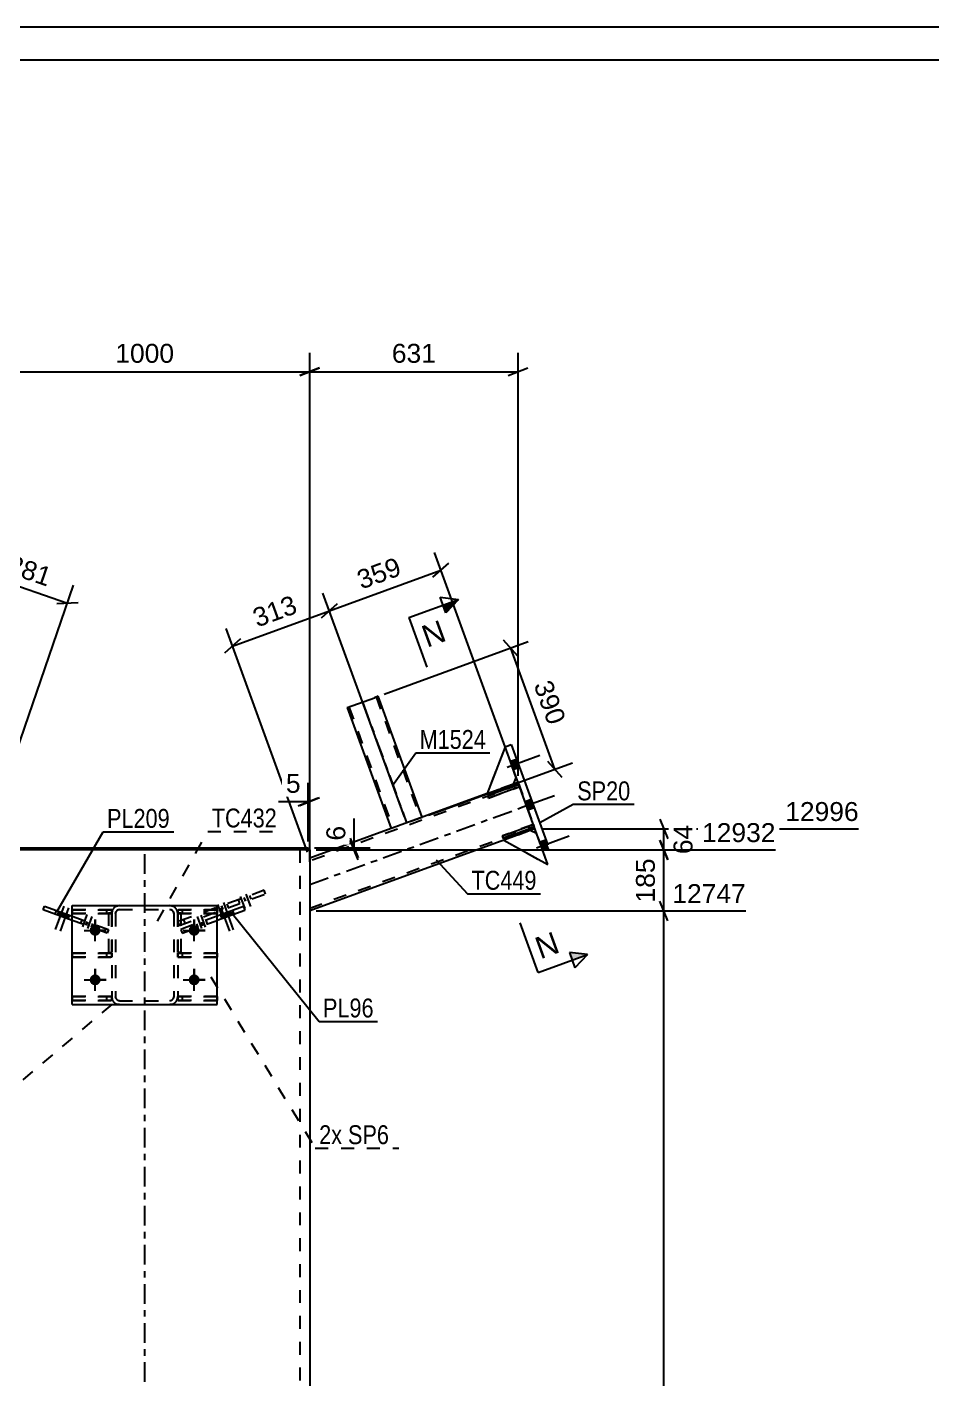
# Model space of a CAD drawing. Header units: millimetres. Extents: x -178 to 663, y -245 to 349.
# Drawn here: x 248 to 385.1, y 144.6 to 349.3 of the extents above; entities that cross this region are included whole.
import ezdxf

# ---------------------------------------------------------------- set-up
doc = ezdxf.new("R2010")
doc.units = ezdxf.units.MM
doc.linetypes.add('DXK_LINE_DOT2', pattern=[3.9198, 1.9599, -1.9599])
doc.linetypes.add('DXK_LINE_DOT3', pattern=[5.9187, 2.979, -0.9799, 0.9799, -0.9799])
doc.styles.add('Arial', font='ARIAL.TTF', dxfattribs={"height": 0.2})
doc.styles.add('Arial Narrow', font='ARIALN.TTF', dxfattribs={"height": 0.2})

# ---------------------------------------------------------------- blocks, each defined once
blk = doc.blocks.new('Unknown-339278997-1130')
at = {"color": 5, "linetype": 'Continuous'}
for p, q in [((662.81, 349.29), (-178.19, 349.29)), ((657.81, 344.29), (-173.19, 344.29))]:
    blk.add_line(p, q, dxfattribs=at)
blk = doc.blocks.new('Part-339278997-16844 - 16823')
at = {"color": 7, "linetype": 'DXK_LINE_DOT2'}
for p, q in [((276.86, 202.48), (270.86, 202.48)), ((270.86, 202.48), (270.86, 201.88)), ((270.86, 201.88), (276.86, 201.88)), ((271.61, 201.88), (271.61, 202.48)), ((276.86, 201.88), (276.86, 202.48))]:
    blk.add_line(p, q, dxfattribs=at)
blk = doc.blocks.new('Part-339278997-16824 - 16823')
at = {"color": 7, "linetype": 'DXK_LINE_DOT2'}
for p, q in [((260.86, 215.05), (260.95, 215.51)), ((260.95, 215.51), (260.86, 215.05)), ((260.86, 215.05), (260.86, 202.45)), ((261.51, 215.28), (261.46, 215.05)), ((261.46, 215.05), (261.51, 215.28)), ((261.46, 215.05), (261.46, 202.45)), ((261.6, 216.16), (262.06, 216.25)), ((262.06, 216.25), (261.6, 216.16)), ((262.06, 215.65), (261.83, 215.61)), ((261.83, 215.61), (262.06, 215.65)), ((262.06, 216.25), (269.66, 216.25)), ((262.06, 216.25), (269.66, 216.25)), ((262.06, 215.65), (269.66, 215.65)), ((262.06, 215.65), (269.66, 215.65)), ((269.66, 216.25), (270.12, 216.16)), ((270.12, 216.16), (269.66, 216.25)), ((269.89, 215.61), (269.66, 215.65)), ((269.66, 215.65), (269.89, 215.61)), ((270.26, 215.05), (270.21, 215.28)), ((270.21, 215.28), (270.26, 215.05)), ((270.26, 215.05), (270.26, 202.45)), ((270.77, 215.51), (270.86, 215.05)), ((270.86, 215.05), (270.77, 215.51)), ((270.86, 215.05), (270.86, 202.45)), ((260.95, 201.99), (260.86, 202.45)), ((260.86, 202.45), (260.95, 201.99)), ((261.46, 202.45), (261.51, 202.22)), ((261.51, 202.22), (261.46, 202.45)), ((262.06, 201.25), (261.6, 201.34)), ((261.6, 201.34), (262.06, 201.25)), ((261.83, 201.9), (262.06, 201.85)), ((262.06, 201.85), (261.83, 201.9)), ((262.06, 201.85), (269.66, 201.85)), ((262.06, 201.85), (269.66, 201.85)), ((262.06, 201.25), (269.66, 201.25)), ((262.06, 201.25), (269.66, 201.25)), ((269.66, 201.85), (269.89, 201.9)), ((269.89, 201.9), (269.66, 201.85)), ((270.12, 201.34), (269.66, 201.25)), ((269.66, 201.25), (270.12, 201.34)), ((270.21, 202.22), (270.26, 202.45)), ((270.26, 202.45), (270.21, 202.22)), ((270.86, 202.45), (270.77, 201.99)), ((270.77, 201.99), (270.86, 202.45))]:
    blk.add_line(p, q, dxfattribs=at)
at = {"color": 7, "linetype": 'DXK_LINE_DOT3'}
blk.add_line((265.86, 208.75), (265.86, 208.75), dxfattribs=at)
at = {"color": 7, "linetype": 'DXK_LINE_DOT2'}
for centre, radius, start, end in [((262.06, 215.05), 1.2, 112.5, 157.5), ((262.06, 215.05), 1.2, 112.5, 157.5), ((262.06, 215.05), 0.6, 112.5, 157.5), ((262.06, 215.05), 0.6, 112.5, 157.5), ((269.66, 215.05), 0.6, 22.5, 67.5), ((269.66, 215.05), 0.6, 22.5, 67.5), ((269.66, 215.05), 1.2, 22.5, 67.5), ((269.66, 215.05), 1.2, 22.5, 67.5), ((262.06, 202.45), 1.2, 202.5, 247.5), ((262.06, 202.45), 1.2, 202.5, 247.5), ((262.06, 202.45), 0.6, 202.5, 247.5), ((262.06, 202.45), 0.6, 202.5, 247.5), ((269.66, 202.45), 0.6, 292.5, 337.5), ((269.66, 202.45), 0.6, 292.5, 337.5), ((269.66, 202.45), 1.2, 292.5, 337.5), ((269.66, 202.45), 1.2, 292.5, 337.5)]:
    blk.add_arc(centre, radius, start, end, dxfattribs=at)
blk = doc.blocks.new('Part-339278997-16827 - 16823')
at = {"color": 7, "linetype": 'DXK_LINE_DOT2'}
for p, q in [((322.57, 234.53), (290.86, 222.99)), ((321.72, 234.65), (317.73, 233.2)), ((322.43, 234.91), (324.99, 227.86)), ((290.86, 215.86), (324.86, 228.23)), ((324.29, 227.6), (320.3, 226.15)), ((290.86, 223.42), (290.86, 215.43))]:
    blk.add_line(p, q, dxfattribs=at)
at = {"color": 2, "linetype": 'Continuous'}
for p, q in [((322.43, 234.91), (321.72, 234.65)), ((317.73, 233.2), (290.86, 223.42)), ((324.99, 227.86), (324.29, 227.6)), ((320.3, 226.15), (290.86, 215.43))]:
    blk.add_line(p, q, dxfattribs=at)
at = {"color": 7, "linetype": 'DXK_LINE_DOT3'}
blk.add_line((290.86, 219.43), (323.71, 231.38), dxfattribs=at)
blk = doc.blocks.new('Part-339278997-16836 - 16823')
at = {"color": 7, "linetype": 'DXK_LINE_DOT2'}
for p, q in [((254.86, 201.25), (254.86, 216.25)), ((254.86, 216.25), (276.86, 216.25)), ((276.86, 201.25), (276.86, 216.25)), ((254.86, 201.25), (276.86, 201.25))]:
    blk.add_line(p, q, dxfattribs=at)
blk = doc.blocks.new('Part-339278997-16838 - 16823')
at = {"color": 7, "linetype": 'DXK_LINE_DOT2'}
for p, q in [((260.86, 215.05), (260.95, 215.51)), ((260.95, 215.51), (260.86, 215.05)), ((260.86, 215.05), (260.86, 202.45)), ((261.51, 215.28), (261.46, 215.05)), ((261.46, 215.05), (261.51, 215.28)), ((261.46, 215.05), (261.46, 202.45)), ((261.6, 216.16), (262.06, 216.25)), ((262.06, 216.25), (261.6, 216.16)), ((262.06, 215.65), (261.83, 215.61)), ((261.83, 215.61), (262.06, 215.65)), ((262.06, 216.25), (269.66, 216.25)), ((262.06, 216.25), (269.66, 216.25)), ((262.06, 215.65), (269.66, 215.65)), ((262.06, 215.65), (269.66, 215.65)), ((269.66, 216.25), (270.12, 216.16)), ((270.12, 216.16), (269.66, 216.25)), ((269.89, 215.61), (269.66, 215.65)), ((269.66, 215.65), (269.89, 215.61)), ((270.26, 215.05), (270.21, 215.28)), ((270.21, 215.28), (270.26, 215.05)), ((270.26, 215.05), (270.26, 202.45)), ((270.77, 215.51), (270.86, 215.05)), ((270.86, 215.05), (270.77, 215.51)), ((270.86, 215.05), (270.86, 202.45)), ((260.95, 201.99), (260.86, 202.45)), ((260.86, 202.45), (260.95, 201.99)), ((261.46, 202.45), (261.51, 202.22)), ((261.51, 202.22), (261.46, 202.45)), ((262.06, 201.25), (261.6, 201.34)), ((261.6, 201.34), (262.06, 201.25)), ((261.83, 201.9), (262.06, 201.85)), ((262.06, 201.85), (261.83, 201.9)), ((262.06, 201.85), (269.66, 201.85)), ((262.06, 201.85), (269.66, 201.85)), ((262.06, 201.25), (269.66, 201.25)), ((262.06, 201.25), (269.66, 201.25)), ((269.66, 201.85), (269.89, 201.9)), ((269.89, 201.9), (269.66, 201.85)), ((270.12, 201.34), (269.66, 201.25)), ((269.66, 201.25), (270.12, 201.34)), ((270.21, 202.22), (270.26, 202.45)), ((270.26, 202.45), (270.21, 202.22)), ((270.86, 202.45), (270.77, 201.99)), ((270.77, 201.99), (270.86, 202.45))]:
    blk.add_line(p, q, dxfattribs=at)
at = {"color": 7, "linetype": 'DXK_LINE_DOT3'}
blk.add_line((265.86, 208.75), (265.86, 208.75), dxfattribs=at)
at = {"color": 7, "linetype": 'DXK_LINE_DOT2'}
for centre, radius, start, end in [((262.06, 215.05), 1.2, 112.5, 157.5), ((262.06, 215.05), 1.2, 112.5, 157.5), ((262.06, 215.05), 0.6, 112.5, 157.5), ((262.06, 215.05), 0.6, 112.5, 157.5), ((269.66, 215.05), 0.6, 22.5, 67.5), ((269.66, 215.05), 0.6, 22.5, 67.5), ((269.66, 215.05), 1.2, 22.5, 67.5), ((269.66, 215.05), 1.2, 22.5, 67.5), ((262.06, 202.45), 1.2, 202.5, 247.5), ((262.06, 202.45), 1.2, 202.5, 247.5), ((262.06, 202.45), 0.6, 202.5, 247.5), ((262.06, 202.45), 0.6, 202.5, 247.5), ((269.66, 202.45), 0.6, 292.5, 337.5), ((269.66, 202.45), 0.6, 292.5, 337.5), ((269.66, 202.45), 1.2, 292.5, 337.5), ((269.66, 202.45), 1.2, 292.5, 337.5)]:
    blk.add_arc(centre, radius, start, end, dxfattribs=at)
blk = doc.blocks.new('Part-339278997-16840 - 16823')
at = {"color": 2, "linetype": 'Continuous'}
for p, q in [((254.86, 201.25), (254.86, 216.25)), ((254.86, 216.25), (276.86, 216.25)), ((276.86, 201.25), (276.86, 216.25)), ((254.86, 201.25), (276.86, 201.25))]:
    blk.add_line(p, q, dxfattribs=at)
blk = doc.blocks.new('Part-339278997-16842 - 16823')
at = {"color": 7, "linetype": 'DXK_LINE_DOT2'}
for p, q in [((276.86, 209.05), (270.86, 209.05)), ((270.86, 209.05), (270.86, 208.45)), ((271.61, 208.45), (271.61, 209.05)), ((276.86, 208.45), (276.86, 209.05)), ((270.86, 208.45), (276.86, 208.45))]:
    blk.add_line(p, q, dxfattribs=at)
blk = doc.blocks.new('Part-339278997-16843 - 16823')
at = {"color": 7, "linetype": 'DXK_LINE_DOT2'}
for p, q in [((276.86, 215.63), (270.86, 215.63)), ((270.86, 215.63), (270.86, 215.03)), ((270.86, 215.03), (276.86, 215.03)), ((271.61, 215.03), (271.61, 215.63)), ((276.86, 215.03), (276.86, 215.63))]:
    blk.add_line(p, q, dxfattribs=at)
blk = doc.blocks.new('Part-339278997-16845 - 16823')
at = {"color": 7, "linetype": 'DXK_LINE_DOT2'}
for p, q in [((260.86, 209.05), (254.86, 209.05)), ((254.86, 209.05), (254.86, 208.45)), ((260.11, 208.45), (260.11, 209.05)), ((260.86, 208.45), (260.86, 209.05)), ((254.86, 208.45), (260.86, 208.45))]:
    blk.add_line(p, q, dxfattribs=at)
blk = doc.blocks.new('Part-339278997-16846 - 16823')
at = {"color": 7, "linetype": 'DXK_LINE_DOT2'}
for p, q in [((260.86, 215.63), (254.86, 215.63)), ((254.86, 215.63), (254.86, 215.03)), ((254.86, 215.03), (260.86, 215.03)), ((260.11, 215.03), (260.11, 215.63)), ((260.86, 215.03), (260.86, 215.63))]:
    blk.add_line(p, q, dxfattribs=at)
blk = doc.blocks.new('Part-339278997-16847 - 16823')
at = {"color": 7, "linetype": 'DXK_LINE_DOT2'}
for p, q in [((260.86, 202.48), (254.86, 202.48)), ((254.86, 202.48), (254.86, 201.88)), ((254.86, 201.88), (260.86, 201.88)), ((260.11, 201.88), (260.11, 202.48)), ((260.86, 201.88), (260.86, 202.48))]:
    blk.add_line(p, q, dxfattribs=at)
blk = doc.blocks.new('Part-339278997-16848 - 16823')
at = {"color": 7, "linetype": 'DXK_LINE_DOT2'}
for p, q in [((270.86, 208.45), (270.86, 209.05)), ((270.86, 209.05), (276.86, 209.05)), ((271.61, 208.45), (271.61, 209.05)), ((276.86, 209.05), (276.86, 208.45)), ((276.86, 208.45), (270.86, 208.45))]:
    blk.add_line(p, q, dxfattribs=at)
blk = doc.blocks.new('Part-339278997-16849 - 16823')
at = {"color": 7, "linetype": 'DXK_LINE_DOT2'}
for p, q in [((270.86, 215.03), (270.86, 215.63)), ((270.86, 215.63), (276.86, 215.63)), ((276.86, 215.03), (270.86, 215.03)), ((271.61, 215.03), (271.61, 215.63)), ((276.86, 215.63), (276.86, 215.03))]:
    blk.add_line(p, q, dxfattribs=at)
blk = doc.blocks.new('Part-339278997-16850 - 16823')
at = {"color": 7, "linetype": 'DXK_LINE_DOT2'}
for p, q in [((270.86, 201.88), (270.86, 202.48)), ((270.86, 202.48), (276.86, 202.48)), ((276.86, 201.88), (270.86, 201.88)), ((271.61, 201.88), (271.61, 202.48)), ((276.86, 202.48), (276.86, 201.88))]:
    blk.add_line(p, q, dxfattribs=at)
blk = doc.blocks.new('Part-339278997-16851 - 16823')
at = {"color": 7, "linetype": 'DXK_LINE_DOT2'}
for p, q in [((254.86, 209.05), (260.86, 209.05)), ((254.86, 208.45), (254.86, 209.05)), ((260.11, 208.45), (260.11, 209.05)), ((260.86, 209.05), (260.86, 208.45)), ((260.86, 208.45), (254.86, 208.45))]:
    blk.add_line(p, q, dxfattribs=at)
blk = doc.blocks.new('Part-339278997-16852 - 16823')
at = {"color": 7, "linetype": 'DXK_LINE_DOT2'}
for p, q in [((254.86, 215.63), (260.86, 215.63)), ((254.86, 215.03), (254.86, 215.63)), ((260.86, 215.03), (254.86, 215.03)), ((260.11, 215.03), (260.11, 215.63)), ((260.86, 215.63), (260.86, 215.03))]:
    blk.add_line(p, q, dxfattribs=at)
blk = doc.blocks.new('Part-339278997-16853 - 16823')
at = {"color": 7, "linetype": 'DXK_LINE_DOT2'}
for p, q in [((254.86, 202.48), (260.86, 202.48)), ((254.86, 201.88), (254.86, 202.48)), ((260.86, 201.88), (254.86, 201.88)), ((260.11, 201.88), (260.11, 202.48)), ((260.86, 202.48), (260.86, 201.88))]:
    blk.add_line(p, q, dxfattribs=at)
blk = doc.blocks.new('Part-339278997-16880 - 16823')
at = {"color": 2, "linetype": 'Continuous'}
for p, q in [((320.46, 240.31), (321.4, 240.65)), ((326.96, 222.46), (320.46, 240.31)), ((321.4, 240.65), (326.96, 225.38))]:
    blk.add_line(p, q, dxfattribs=at)
blk = doc.blocks.new('Part-339278997-16882 - 16823')
at = {"color": 7, "linetype": 'DXK_LINE_DOT2'}
for p, q in [((270.86, 209.12), (270.86, 215.12)), ((270.86, 215.12), (271.36, 215.12)), ((271.36, 215.12), (270.86, 215.12)), ((271.36, 215.12), (271.36, 209.12)), ((271.36, 209.12), (270.86, 209.12)), ((271.36, 209.12), (270.86, 209.12))]:
    blk.add_line(p, q, dxfattribs=at)
blk = doc.blocks.new('Part-339278997-16884 - 16823')
at = {"color": 2, "linetype": 'Continuous'}
for p, q in [((241.11, 224.67), (241.11, 224.97)), ((241.11, 224.97), (290.61, 224.97)), ((241.11, 224.67), (242.68, 224.67)), ((290.61, 224.67), (289.04, 224.67)), ((290.61, 224.97), (290.61, 224.67))]:
    blk.add_line(p, q, dxfattribs=at)
at = {"color": 7, "linetype": 'DXK_LINE_DOT2'}
blk.add_line((289.04, 224.67), (242.68, 224.67), dxfattribs=at)
blk = doc.blocks.new('Part-339278997-16892 - 16823')
at = {"color": 7, "linetype": 'DXK_LINE_DOT2'}
for p, q in [((260.86, 215.12), (260.36, 215.12)), ((260.36, 215.12), (260.36, 209.12)), ((260.86, 215.12), (260.36, 215.12)), ((260.86, 209.12), (260.86, 215.12)), ((260.36, 209.12), (260.86, 209.12)), ((260.36, 209.12), (260.86, 209.12))]:
    blk.add_line(p, q, dxfattribs=at)
blk = doc.blocks.new('Part-339278997-16896 - 16823')
at = {"color": 7, "linetype": 'DXK_LINE_DOT2'}
for p, q in [((283.99, 218.57), (270.86, 213.79)), ((271.07, 213.23), (284.19, 218)), ((284.19, 218), (283.99, 218.57)), ((276.7, 215.91), (276.9, 215.35)), ((270.86, 213.79), (271.07, 213.23)), ((272.01, 213.57), (271.8, 214.13))]:
    blk.add_line(p, q, dxfattribs=at)
blk = doc.blocks.new('Part-339278997-16902 - 16823')
at = {"color": 2, "linetype": 'Continuous'}
for p, q in [((296.53, 246.23), (300.66, 247.73)), ((301.23, 247.94), (300.66, 247.73)), ((307.89, 229.62), (301.23, 247.94)), ((296.53, 246.23), (303.2, 227.91))]:
    blk.add_line(p, q, dxfattribs=at)
at = {"color": 7, "linetype": 'DXK_LINE_DOT2'}
for p, q in [((300.77, 247.77), (300.86, 247.81)), ((300.86, 247.81), (300.88, 247.81)), ((300.88, 247.81), (300.92, 247.83)), ((300.92, 247.83), (300.94, 247.84)), ((300.94, 247.84), (307.61, 229.51)), ((296.81, 246.33), (303.48, 228)), ((307.9, 229.61), (303.2, 227.9)), ((307.9, 229.61), (307.89, 229.62)), ((307.89, 229.62), (307.9, 229.61)), ((303.2, 227.91), (303.2, 227.9))]:
    blk.add_line(p, q, dxfattribs=at)
at = {"color": 7, "linetype": 'DXK_LINE_DOT3'}
blk.add_line((298.88, 247.08), (305.55, 228.76), dxfattribs=at)
blk = doc.blocks.new('Part-339278997-16903 - 16823')
at = {"color": 2, "linetype": 'Continuous'}
for p, q in [((289.04, 224.67), (242.71, 224.67)), ((290.63, 224.67), (290.61, 224.67)), ((290.86, 224.67), (290.63, 224.67)), ((290.86, 224.67), (290.86, 25.75))]:
    blk.add_line(p, q, dxfattribs=at)
at = {"color": 7, "linetype": 'DXK_LINE_DOT3'}
blk.add_line((265.86, 25.75), (265.86, 224.67), dxfattribs=at)
at = {"color": 7, "linetype": 'DXK_LINE_DOT2'}
for p, q in [((290.63, 224.67), (288.92, 224.67)), ((289.36, 224.67), (289.36, 25.75)), ((290.63, 224.67), (290.86, 224.67))]:
    blk.add_line(p, q, dxfattribs=at)
blk = doc.blocks.new('Part-339278997-16904 - 16823')
at = {"color": 2, "linetype": 'Continuous'}
for p, q in [((280.81, 216.09), (276.86, 214.65)), ((281.02, 215.52), (276.86, 214.01)), ((280.81, 216.09), (281.02, 215.52))]:
    blk.add_line(p, q, dxfattribs=at)
at = {"color": 7, "linetype": 'DXK_LINE_DOT2'}
for p, q in [((279.42, 214.94), (279.21, 215.51)), ((276.86, 214.65), (271.33, 212.64)), ((271.54, 212.07), (276.86, 214.01)), ((273.34, 212.73), (273.13, 213.29)), ((271.33, 212.64), (271.54, 212.07))]:
    blk.add_line(p, q, dxfattribs=at)
blk = doc.blocks.new('Part-339278997-16908 - 16823')
at = {"color": 2, "linetype": 'Continuous'}
for p, q in [((250.49, 215.6), (250.69, 216.16)), ((254.86, 214.01), (250.49, 215.6)), ((250.69, 216.16), (254.86, 214.64))]:
    blk.add_line(p, q, dxfattribs=at)
at = {"color": 7, "linetype": 'DXK_LINE_DOT2'}
for p, q in [((252.3, 214.94), (252.51, 215.5)), ((254.86, 214.64), (260.39, 212.63)), ((260.18, 212.07), (254.86, 214.01)), ((257.95, 212.88), (258.16, 213.44)), ((260.39, 212.63), (260.18, 212.07))]:
    blk.add_line(p, q, dxfattribs=at)
blk = doc.blocks.new('Part-339278997-16910 - 16823')
at = {"color": 2, "linetype": 'Continuous'}
for p, q in [((324.29, 227.6), (320.3, 226.15)), ((325.25, 227.15), (324.29, 227.6)), ((320.3, 226.15), (326.96, 222.46))]:
    blk.add_line(p, q, dxfattribs=at)
at = {"color": 7, "linetype": 'DXK_LINE_DOT2'}
blk.add_line((326.96, 222.46), (325.25, 227.15), dxfattribs=at)
blk = doc.blocks.new('Part-339278997-16911 - 16823')
at = {"color": 7, "linetype": 'DXK_LINE_DOT2'}
for p, q in [((324.29, 227.6), (320.3, 226.15)), ((325.25, 227.15), (324.29, 227.6)), ((320.3, 226.15), (326.96, 222.46)), ((326.96, 222.46), (325.25, 227.15))]:
    blk.add_line(p, q, dxfattribs=at)
blk = doc.blocks.new('Part-339278997-16912 - 16823')
at = {"color": 2, "linetype": 'Continuous'}
for p, q in [((320.46, 240.31), (317.73, 233.2)), ((321.72, 234.65), (322.17, 235.61)), ((317.73, 233.2), (321.72, 234.65))]:
    blk.add_line(p, q, dxfattribs=at)
at = {"color": 7, "linetype": 'DXK_LINE_DOT2'}
blk.add_line((322.17, 235.61), (320.46, 240.31), dxfattribs=at)
blk = doc.blocks.new('Part-339278997-16913 - 16823')
at = {"color": 7, "linetype": 'DXK_LINE_DOT2'}
for p, q in [((320.46, 240.31), (317.73, 233.2)), ((322.17, 235.61), (320.46, 240.31)), ((321.72, 234.65), (322.17, 235.61)), ((317.73, 233.2), (321.72, 234.65))]:
    blk.add_line(p, q, dxfattribs=at)
blk = doc.blocks.new('Part-339278997-16914 - 16823')
at = {"color": 2, "linetype": 'Continuous'}
for p, q in [((320.06, 226.81), (324.76, 228.52)), ((324.89, 228.14), (320.19, 226.43)), ((324.76, 228.52), (324.89, 228.14)), ((320.19, 226.43), (320.06, 226.81))]:
    blk.add_line(p, q, dxfattribs=at)
at = {"color": 7, "linetype": 'DXK_LINE_DOT2'}
blk.add_line((324.19, 227.88), (324.05, 228.26), dxfattribs=at)
blk = doc.blocks.new('Part-339278997-16915 - 16823')
at = {"color": 2, "linetype": 'Continuous'}
for p, q in [((317.83, 232.91), (322.53, 234.62)), ((322.67, 234.25), (317.97, 232.54)), ((322.53, 234.62), (322.67, 234.25)), ((317.97, 232.54), (317.83, 232.91))]:
    blk.add_line(p, q, dxfattribs=at)
at = {"color": 7, "linetype": 'DXK_LINE_DOT2'}
blk.add_line((321.96, 233.99), (321.83, 234.37), dxfattribs=at)
blk = doc.blocks.new('Part-339278997-16916 - 16823')
at = {"color": 7, "linetype": 'DXK_LINE_DOT2'}
for p, q in [((324.76, 228.52), (320.06, 226.81)), ((320.19, 226.43), (324.89, 228.14)), ((324.05, 228.26), (324.19, 227.88)), ((324.89, 228.14), (324.76, 228.52)), ((320.06, 226.81), (320.19, 226.43))]:
    blk.add_line(p, q, dxfattribs=at)
blk = doc.blocks.new('Part-339278997-16917 - 16823')
at = {"color": 7, "linetype": 'DXK_LINE_DOT2'}
for p, q in [((322.53, 234.62), (317.83, 232.91)), ((317.97, 232.54), (322.67, 234.25)), ((321.83, 234.37), (321.96, 233.99)), ((322.67, 234.25), (322.53, 234.62)), ((317.83, 232.91), (317.97, 232.54))]:
    blk.add_line(p, q, dxfattribs=at)
blk = doc.blocks.new('Bolt-339278997-16927 - 16823')
at = {"color": 1, "linetype": 'Continuous'}
for p, q in [((258.36, 214.15), (258.36, 213.05)), ((273.36, 214.15), (273.36, 213.05)), ((256.71, 212.5), (257.81, 212.5)), ((258.36, 210.85), (258.36, 211.95)), ((260.01, 212.5), (258.91, 212.5)), ((271.71, 212.5), (272.81, 212.5)), ((273.36, 210.85), (273.36, 211.95)), ((275.01, 212.5), (273.91, 212.5)), ((256.71, 205), (257.81, 205)), ((258.36, 206.65), (258.36, 205.55)), ((260.01, 205), (258.91, 205)), ((271.71, 205), (272.81, 205)), ((273.36, 206.65), (273.36, 205.55)), ((275.01, 205), (273.91, 205)), ((258.36, 203.35), (258.36, 204.45)), ((273.36, 203.35), (273.36, 204.45))]:
    blk.add_line(p, q, dxfattribs=at)
blk = doc.blocks.new('Bolt-339278997-16929 - 16823')
at = {"linetype": 'Continuous'}
for points in [[(257.53, 212.5, -1), (259.18, 212.5, -1)], [(272.53, 212.5, -1), (274.18, 212.5, -1)], [(257.53, 205, -1), (259.18, 205, -1)], [(272.53, 205, -1), (274.18, 205, -1)]]:
    blk.add_hatch(color=1, dxfattribs=at).paths.add_polyline_path(points)
at = {"color": 1, "linetype": 'Continuous'}
for p, q in [((258.36, 210.85), (258.36, 214.15)), ((273.36, 210.85), (273.36, 214.15)), ((256.71, 212.5), (260.01, 212.5)), ((271.71, 212.5), (275.01, 212.5)), ((256.71, 205), (260.01, 205)), ((258.36, 203.35), (258.36, 206.65)), ((271.71, 205), (275.01, 205)), ((273.36, 203.35), (273.36, 206.65))]:
    blk.add_line(p, q, dxfattribs=at)
blk = doc.blocks.new('Bolt-339278997-16931 - 16823')
at = {"linetype": 'Continuous'}
for points in [[(322.65, 237.22), (322.21, 238.44), (321.27, 238.1), (321.71, 236.88)], [(322.65, 237.22), (322.21, 238.44), (321.27, 238.1), (321.71, 236.88)], [(322.65, 237.22), (322.21, 238.44), (321.27, 238.1), (321.71, 236.88)], [(324.87, 231.11), (324.43, 232.34), (323.49, 231.99), (323.93, 230.77)], [(324.87, 231.11), (324.43, 232.34), (323.49, 231.99), (323.93, 230.77)], [(327.1, 225.01), (326.65, 226.23), (325.71, 225.89), (326.16, 224.66)], [(327.1, 225.01), (326.65, 226.23), (325.71, 225.89), (326.16, 224.66)], [(327.1, 225.01), (326.65, 226.23), (325.71, 225.89), (326.16, 224.66)]]:
    blk.add_hatch(color=1, dxfattribs=at).paths.add_polyline_path(points)
at = {"color": 1, "linetype": 'Continuous'}
for p, q in [((320.78, 237.23), (325.72, 239.03)), ((320.78, 237.23), (325.72, 239.03)), ((320.78, 237.23), (325.72, 239.03)), ((321.27, 238.1), (322.21, 238.44)), ((321.27, 238.1), (322.21, 238.44)), ((321.27, 238.1), (322.21, 238.44)), ((321.71, 236.88), (322.65, 237.22)), ((321.71, 236.88), (322.65, 237.22)), ((321.71, 236.88), (322.65, 237.22)), ((323.01, 231.13), (327.94, 232.92)), ((323.01, 231.13), (327.94, 232.92)), ((323.49, 231.99), (324.43, 232.34)), ((323.49, 231.99), (324.43, 232.34)), ((323.93, 230.77), (324.87, 231.11)), ((323.93, 230.77), (324.87, 231.11)), ((325.23, 225.02), (330.16, 226.81)), ((325.23, 225.02), (330.16, 226.81)), ((325.23, 225.02), (330.16, 226.81)), ((325.71, 225.89), (326.65, 226.23)), ((325.71, 225.89), (326.65, 226.23)), ((325.71, 225.89), (326.65, 226.23)), ((326.16, 224.66), (327.1, 225.01)), ((326.16, 224.66), (327.1, 225.01)), ((326.16, 224.66), (327.1, 225.01))]:
    blk.add_line(p, q, dxfattribs=at)
blk = doc.blocks.new('Bolt-339278997-16933 - 16823')
at = {"color": 1, "linetype": 'DXK_LINE_DOT2'}
for p, q in [((281.07, 215.8), (279.78, 219.33)), ((281.93, 216.12), (280.65, 219.64)), ((277.64, 214.55), (276.35, 218.08)), ((278.5, 214.87), (277.22, 218.39)), ((280.3, 216.59), (280.1, 217.15)), ((281.15, 216.9), (280.94, 217.46)), ((281.17, 216.9), (280.96, 217.47)), ((282.01, 217.21), (281.81, 217.77)), ((276.87, 215.34), (276.67, 215.9)), ((277.72, 215.65), (277.51, 216.21)), ((277.74, 215.65), (277.53, 216.22)), ((278.58, 215.96), (278.38, 216.53))]:
    blk.add_line(p, q, dxfattribs=at)
blk = doc.blocks.new('Bolt-339278997-16938 - 16823')
at = {"linetype": 'Continuous'}
for points in [[(278.17, 215.13), (277.33, 214.82), (277.53, 214.26), (278.38, 214.56)], [(278.75, 215.34), (277.91, 215.03), (278.11, 214.47), (278.96, 214.77)]]:
    blk.add_hatch(color=1, dxfattribs=at).paths.add_polyline_path(points)
at = {"color": 1, "linetype": 'Continuous'}
for p, q in [((277.41, 215.91), (278.69, 212.39)), ((277.91, 215.03), (278.11, 214.47)), ((277.99, 216.12), (279.27, 212.6)), ((278.17, 215.13), (278.38, 214.56)), ((278.75, 215.34), (278.96, 214.77)), ((277.33, 214.82), (277.53, 214.26))]:
    blk.add_line(p, q, dxfattribs=at)
at = {"color": 1, "linetype": 'DXK_LINE_DOT2'}
for p, q in [((273.71, 213.5), (273.92, 212.94)), ((273.79, 214.6), (275.08, 211.07)), ((274.29, 213.71), (274.5, 213.15)), ((274.37, 214.81), (275.66, 211.28)), ((274.56, 213.81), (274.76, 213.25)), ((275.14, 214.02), (275.34, 213.46))]:
    blk.add_line(p, q, dxfattribs=at)
blk = doc.blocks.new('Bolt-339278997-16942 - 16823')
at = {"linetype": 'Continuous'}
for points in [[(253.67, 215.08), (252.83, 215.38), (252.62, 214.82), (253.47, 214.51)], [(254.42, 214.8), (253.58, 215.11), (253.37, 214.55), (254.22, 214.24)]]:
    blk.add_hatch(color=1, dxfattribs=at).paths.add_polyline_path(points)
at = {"color": 1, "linetype": 'Continuous'}
for p, q in [((253.59, 216.17), (252.31, 212.65)), ((252.83, 215.38), (252.62, 214.82)), ((254.34, 215.9), (253.06, 212.37)), ((253.58, 215.11), (253.37, 214.55)), ((253.67, 215.08), (253.47, 214.51)), ((254.42, 214.8), (254.22, 214.24))]:
    blk.add_line(p, q, dxfattribs=at)
at = {"color": 1, "linetype": 'DXK_LINE_DOT2'}
for p, q in [((257.11, 214.89), (255.83, 211.37)), ((256.34, 214.1), (256.14, 213.54)), ((257.86, 214.62), (256.57, 211.09)), ((257.09, 213.83), (256.89, 213.27)), ((257.19, 213.8), (256.98, 213.23)), ((257.94, 213.52), (257.73, 212.96))]:
    blk.add_line(p, q, dxfattribs=at)
blk = doc.blocks.new('StraightDimension-339278997-23707 - 16823')
at = {"color": 7, "linetype": 'Continuous'}
for p, q in [((305.21, 229.7), (292.87, 263.58)), ((279.16, 255.55), (293.85, 260.9)), ((292.64, 259.82), (295.05, 261.97)), ((290.52, 224.36), (278.19, 258.23)), ((280.37, 256.63), (277.96, 254.48))]:
    blk.add_line(p, q, dxfattribs=at)
at = {"color": 0}
blk.add_wipeout([(289.95, 260.28), (288.51, 264.22), (281.11, 261.53), (282.55, 257.58)], dxfattribs=at)
at = {"color": 3, "style": 'Arial'}
blk.add_text('313', height=2.865, rotation=20.002, dxfattribs=at).set_placement((282.91, 258.35))
blk = doc.blocks.new('StraightDimension-339278997-23161 - 16823')
at = {"color": 7, "linetype": 'Continuous'}
for p, q in [((297.01, 226.47), (298.21, 223.47)), ((298.21, 223.17), (297.01, 226.17)), ((291.61, 224.97), (300.01, 224.97)), ((291.86, 224.67), (300.01, 224.67)), ((297.61, 224.67), (297.61, 224.97))]:
    blk.add_line(p, q, dxfattribs=at)
at = {"color": 0}
blk.add_wipeout([(296.86, 228.91), (292.66, 228.91), (292.66, 225.49), (296.86, 225.49)], dxfattribs=at)
at = {"color": 7, "linetype": 'Continuous'}
blk.add_line((297.61, 224.97), (297.61, 229.44), dxfattribs=at)
blk.add_line((297.61, 224.97), (297.61, 229.44), dxfattribs=at)
at = {"color": 3, "style": 'Arial'}
blk.add_text('6', height=2.87, rotation=90.0002, dxfattribs=at).set_placement((296.26, 226.09))
blk = doc.blocks.new('StraightDimension-339278997-23175 - 16823')
at = {"color": 7, "linetype": 'Continuous'}
for p, q in [((290.61, 225.97), (290.61, 234.83)), ((290.86, 225.67), (290.86, 234.83)), ((289.11, 231.38), (292.11, 232.58)), ((292.36, 232.58), (289.36, 231.38)), ((290.61, 231.98), (290.86, 231.98))]:
    blk.add_line(p, q, dxfattribs=at)
at = {"color": 0}
blk.add_wipeout([(290.08, 232.73), (290.08, 236.93), (286.66, 236.93), (286.66, 232.73)], dxfattribs=at)
at = {"color": 7, "linetype": 'Continuous'}
blk.add_line((290.61, 231.98), (286.14, 231.98), dxfattribs=at)
blk.add_line((290.61, 231.98), (286.14, 231.98), dxfattribs=at)
at = {"color": 3, "style": 'Arial'}
blk.add_text('5', height=2.87, dxfattribs=at).set_placement((287.26, 233.33))
blk = doc.blocks.new('StraightDimension-339278997-23739 - 16823')
at = {"color": 7, "linetype": 'Continuous'}
for p, q in [((302.17, 248.28), (323.98, 256.22)), ((322.38, 254.04), (320.23, 256.45)), ((321.31, 255.25), (327.98, 236.92)), ((308.84, 229.95), (330.66, 237.89)), ((326.9, 238.12), (329.05, 235.72))]:
    blk.add_line(p, q, dxfattribs=at)
at = {"color": 0}
blk.add_wipeout([(326.69, 242.64), (330.64, 244.08), (327.95, 251.47), (324, 250.04)], dxfattribs=at)
at = {"color": 3, "style": 'Arial'}
blk.add_text('390', height=2.865, rotation=-69.9983, dxfattribs=at).set_placement((324.77, 249.68))
blk = doc.blocks.new('StraightDimension-339278997-22820 - 16823')
at = {"color": 7, "linetype": 'Continuous'}
for p, q in [((343.91, 229.36), (345.11, 226.36)), ((325.99, 227.86), (374.03, 227.86)), ((344.51, 224.67), (344.51, 227.86)), ((345.11, 223.17), (343.91, 226.17)), ((291.86, 224.67), (361.43, 224.67))]:
    blk.add_line(p, q, dxfattribs=at)
at = {"color": 0, "linetype": 'Continuous'}
blk.add_wipeout([(374.63, 228.46), (374.63, 232.66), (362.31, 232.66), (362.31, 228.46)], dxfattribs=at)
at = {"color": 0}
blk.add_wipeout([(349.46, 229.09), (345.26, 229.09), (345.26, 223.44), (349.46, 223.44)], dxfattribs=at)
at = {"color": 3, "linetype": 'Continuous', "style": 'Arial'}
blk.add_text('12996', height=2.865, dxfattribs=at).set_placement((362.91, 229.06))
at = {"color": 3, "style": 'Arial'}
blk.add_text('64', height=2.865, rotation=90.0002, dxfattribs=at).set_placement((348.86, 224.04))
blk = doc.blocks.new('StraightDimension-339278997-22821 - 16823')
at = {"color": 7, "linetype": 'Continuous'}
for p, q in [((343.91, 226.17), (345.11, 223.17)), ((291.86, 224.67), (361.43, 224.67)), ((344.51, 215.43), (344.51, 224.67)), ((291.86, 215.43), (356.93, 215.43)), ((345.11, 213.93), (343.91, 216.93))]:
    blk.add_line(p, q, dxfattribs=at)
at = {"color": 0, "linetype": 'Continuous'}
blk.add_wipeout([(362.03, 225.27), (362.03, 229.47), (349.71, 229.47), (349.71, 225.27)], dxfattribs=at)
at = {"color": 0}
blk.add_wipeout([(343.76, 223.99), (339.56, 223.99), (339.56, 216.11), (343.76, 216.11)], dxfattribs=at)
at = {"color": 3, "linetype": 'Continuous', "style": 'Arial'}
blk.add_text('12932', height=2.865, dxfattribs=at).set_placement((350.31, 225.87))
at = {"color": 3, "style": 'Arial'}
blk.add_text('185', height=2.865, rotation=90.0002, dxfattribs=at).set_placement((343.16, 216.71))
blk = doc.blocks.new('StraightDimension-339278997-22822 - 16823')
at = {"color": 7, "linetype": 'Continuous'}
for p, q in [((291.86, 215.43), (356.93, 215.43)), ((345.11, 213.93), (343.91, 216.93)), ((344.51, 54.29), (344.51, 215.43)), ((343.91, 55.79), (345.11, 52.79)), ((305.96, 54.29), (354.7, 54.29))]:
    blk.add_line(p, q, dxfattribs=at)
at = {"color": 0, "linetype": 'Continuous'}
blk.add_wipeout([(357.53, 216.03), (357.53, 220.23), (345.21, 220.23), (345.21, 216.03)], dxfattribs=at)
at = {"color": 0}
blk.add_wipeout([(343.76, 139.91), (339.56, 139.91), (339.56, 129.81), (343.76, 129.81)], dxfattribs=at)
at = {"color": 3, "linetype": 'Continuous', "style": 'Arial'}
blk.add_text('12747', height=2.865, dxfattribs=at).set_placement((345.81, 216.63))
at = {"color": 3, "style": 'Arial'}
blk.add_text('3223', height=2.865, rotation=90.0002, dxfattribs=at).set_placement((343.16, 130.41))
blk = doc.blocks.new('StraightDimension-339278997-23059 - 16823')
at = {"color": 7, "linetype": 'Continuous'}
for p, q in [((290.86, 222.85), (290.86, 299.95)), ((322.43, 235.91), (322.43, 299.95)), ((292.36, 297.7), (289.36, 296.5)), ((290.86, 297.1), (322.43, 297.1)), ((320.93, 296.5), (323.93, 297.7))]:
    blk.add_line(p, q, dxfattribs=at)
at = {"color": 0}
blk.add_wipeout([(310.58, 297.85), (310.58, 302.05), (302.71, 302.05), (302.71, 297.85)], dxfattribs=at)
at = {"color": 3, "style": 'Arial'}
blk.add_text('631', height=2.865, dxfattribs=at).set_placement((303.31, 298.45))
blk = doc.blocks.new('StraightDimension-339278997-23060 - 16823')
at = {"color": 7, "linetype": 'Continuous'}
for p, q in [((240.86, 223.02), (240.86, 299.95)), ((290.86, 222.85), (290.86, 299.95)), ((242.36, 297.7), (239.36, 296.5)), ((240.86, 297.1), (290.86, 297.1)), ((289.36, 296.5), (292.36, 297.7))]:
    blk.add_line(p, q, dxfattribs=at)
at = {"color": 0}
blk.add_wipeout([(270.91, 297.85), (270.91, 302.05), (260.81, 302.05), (260.81, 297.85)], dxfattribs=at)
at = {"color": 3, "style": 'Arial'}
blk.add_text('1000', height=2.865, dxfattribs=at).set_placement((261.41, 298.45))
blk = doc.blocks.new('StraightDimension-339278997-23490 - 16823')
at = {"color": 7, "linetype": 'Continuous'}
for p, q in [((234.32, 247.6), (241.79, 269.33)), ((242.48, 266.71), (239.25, 266.56)), ((240.86, 266.63), (254.16, 262.06)), ((241.18, 224.35), (255.08, 264.76)), ((252.54, 261.98), (255.77, 262.14))]:
    blk.add_line(p, q, dxfattribs=at)
at = {"color": 0}
blk.add_wipeout([(251.47, 263.78), (252.84, 267.75), (245.4, 270.31), (244.03, 266.34)], dxfattribs=at)
at = {"color": 3, "style": 'Arial'}
blk.add_text('281', height=2.865, rotation=-18.9821, dxfattribs=at).set_placement((244.79, 266.71))
blk = doc.blocks.new('StraightDimension-339278997-23706 - 16823')
at = {"color": 7, "linetype": 'Continuous'}
for p, q in [((322.09, 235.85), (309.76, 269.72)), ((293.85, 260.9), (310.73, 267.04)), ((309.53, 265.97), (311.94, 268.12)), ((305.21, 229.7), (292.87, 263.58)), ((295.05, 261.97), (292.64, 259.82))]:
    blk.add_line(p, q, dxfattribs=at)
at = {"color": 0}
blk.add_wipeout([(305.73, 266.02), (304.3, 269.97), (296.9, 267.28), (298.34, 263.33)], dxfattribs=at)
at = {"color": 3, "style": 'Arial'}
blk.add_text('359', height=2.865, rotation=20.002, dxfattribs=at).set_placement((298.69, 264.1))
blk = doc.blocks.new('Mark-339278997-24253 - 16823')
at = {"color": 0}
blk.add_wipeout([(269.66, 228.02), (269.66, 231.02), (260.16, 231.02), (260.16, 228.02)], dxfattribs=at)
blk.add_wipeout([(269.66, 228.02), (269.66, 231.02), (260.16, 231.02), (260.16, 228.02)], dxfattribs=at)
at = {"color": 30, "linetype": 'Continuous'}
for p, q in [((252.56, 215.3), (259.56, 227.42)), ((259.56, 227.42), (270.26, 227.42))]:
    blk.add_line(p, q, dxfattribs=at)
at = {"color": 3, "style": 'Arial Narrow'}
blk.add_text('PL209', height=2.863, dxfattribs=at).set_placement((260.16, 228.02))
blk = doc.blocks.new('Mark-339278997-24248 - 16823')
at = {"color": 0}
blk.add_wipeout([(300.55, 199.31), (300.55, 202.31), (292.88, 202.31), (292.88, 199.31)], dxfattribs=at)
blk.add_wipeout([(300.55, 199.31), (300.55, 202.31), (292.88, 202.31), (292.88, 199.31)], dxfattribs=at)
at = {"color": 30, "linetype": 'Continuous'}
for p, q in [((278.99, 215.24), (292.28, 198.71)), ((292.28, 198.71), (301.15, 198.71))]:
    blk.add_line(p, q, dxfattribs=at)
at = {"color": 3, "style": 'Arial Narrow'}
blk.add_text('PL96', height=2.863, dxfattribs=at).set_placement((292.88, 199.31))
blk = doc.blocks.new('Mark-339278997-23583 - 16823')
at = {"color": 0}
blk.add_wipeout([(317.57, 239.98), (317.57, 242.98), (307.52, 242.98), (307.52, 239.98)], dxfattribs=at)
blk.add_wipeout([(317.57, 239.98), (317.57, 242.98), (307.52, 242.98), (307.52, 239.98)], dxfattribs=at)
at = {"color": 30, "linetype": 'Continuous'}
for p, q in [((303.42, 234.43), (306.92, 239.38)), ((306.92, 239.38), (318.17, 239.38))]:
    blk.add_line(p, q, dxfattribs=at)
at = {"color": 3, "style": 'Arial Narrow'}
blk.add_text('M1524', height=2.863, dxfattribs=at).set_placement((307.52, 239.98))
blk = doc.blocks.new('Mark-339278997-24299 - 16823')
at = {"color": 0}
blk.add_wipeout([(239.17, 184.06), (239.17, 187.06), (231.14, 187.06), (231.14, 184.06)], dxfattribs=at)
blk.add_wipeout([(239.17, 184.06), (239.17, 187.06), (231.14, 187.06), (231.14, 184.06)], dxfattribs=at)
at = {"color": 30, "linetype": 'DXK_LINE_DOT2'}
for p in [(260.87, 201.25), (230.54, 183.46)]:
    blk.add_line(p, (239.77, 183.46), dxfattribs=at)
at = {"color": 3, "style": 'Arial Narrow'}
blk.add_text('TC10', height=2.863, dxfattribs=at).set_placement((231.14, 184.06))
blk = doc.blocks.new('Mark-339278997-24305 - 16823')
at = {"color": 0}
blk.add_wipeout([(285.89, 228.08), (285.89, 231.08), (276.03, 231.08), (276.03, 228.08)], dxfattribs=at)
blk.add_wipeout([(285.89, 228.08), (285.89, 231.08), (276.03, 231.08), (276.03, 228.08)], dxfattribs=at)
at = {"color": 30, "linetype": 'DXK_LINE_DOT2'}
for p, q in [((267.78, 213.89), (275.43, 227.48)), ((275.43, 227.48), (286.49, 227.48))]:
    blk.add_line(p, q, dxfattribs=at)
at = {"color": 3, "style": 'Arial Narrow'}
blk.add_text('TC432', height=2.863, dxfattribs=at).set_placement((276.03, 228.08))
blk = doc.blocks.new('MarkSet-339278997-24319 - 16823')
at = {"color": 0}
blk.add_wipeout([(295.77, 180.12), (295.77, 183.12), (292.3, 183.12), (292.3, 180.12)], dxfattribs=at)
blk.add_wipeout([(295.77, 180.12), (295.77, 183.12), (292.3, 183.12), (292.3, 180.12)], dxfattribs=at)
at = {"color": 30, "linetype": 'DXK_LINE_DOT2'}
blk.add_line((275.9, 205.46), (291.7, 179.52), dxfattribs=at)
at = {"color": 0}
blk.add_wipeout([(302.88, 180.12), (302.88, 183.12), (296.67, 183.12), (296.67, 180.12)], dxfattribs=at)
blk.add_wipeout([(302.88, 180.12), (302.88, 183.12), (296.67, 183.12), (296.67, 180.12)], dxfattribs=at)
at = {"color": 30, "linetype": 'DXK_LINE_DOT2'}
blk.add_line((291.7, 179.52), (304.38, 179.52), dxfattribs=at)
at = {"color": 3, "style": 'Arial Narrow'}
for s, p in [('2x', (292.3, 180.12)), ('SP6', (296.67, 180.12))]:
    blk.add_text(s, height=2.863, dxfattribs=at).set_placement(p)
blk = doc.blocks.new('Mark-339278997-26114 - 16823')
at = {"color": 0}
blk.add_wipeout([(325.24, 218.65), (325.24, 221.65), (315.38, 221.65), (315.38, 218.65)], dxfattribs=at)
blk.add_wipeout([(325.24, 218.65), (325.24, 221.65), (315.38, 221.65), (315.38, 218.65)], dxfattribs=at)
at = {"color": 30, "linetype": 'Continuous'}
for p, q in [((310.01, 223.18), (314.78, 218.05)), ((314.78, 218.05), (325.84, 218.05))]:
    blk.add_line(p, q, dxfattribs=at)
at = {"color": 3, "style": 'Arial Narrow'}
blk.add_text('TC449', height=2.863, dxfattribs=at).set_placement((315.38, 218.65))
blk = doc.blocks.new('Mark-339278997-26121 - 16823')
at = {"color": 0}
blk.add_wipeout([(339.44, 232.19), (339.44, 235.19), (331.4, 235.19), (331.4, 232.19)], dxfattribs=at)
blk.add_wipeout([(339.44, 232.19), (339.44, 235.19), (331.4, 235.19), (331.4, 232.19)], dxfattribs=at)
at = {"color": 30, "linetype": 'Continuous'}
for p, q in [((325.71, 228.81), (330.8, 231.59)), ((330.8, 231.59), (340.04, 231.59))]:
    blk.add_line(p, q, dxfattribs=at)
at = {"color": 3, "style": 'Arial Narrow'}
blk.add_text('SP20', height=2.863, dxfattribs=at).set_placement((331.4, 232.19))
blk = doc.blocks.new('SectionMark-339278997-26264 - 16823')
at = {"linetype": 'Continuous'}
blk.add_hatch(color=6, dxfattribs=at).paths.add_polyline_path([(330.63, 207.98), (330.21, 209.16), (332.98, 208.84)])
at = {"color": 6, "linetype": 'Continuous'}
for p, q in [((310.63, 262.93), (313.41, 262.61)), ((332.98, 208.84), (330.21, 209.16)), ((330.21, 209.16), (331.06, 206.81)), ((332.98, 208.84), (331.06, 206.81))]:
    blk.add_line(p, q, dxfattribs=at)
at = {"color": 0, "linetype": 'Continuous'}
for points in [[(311.8, 256.43), (310.6, 259.72), (307.43, 258.57), (308.63, 255.28)], [(328.97, 209.24), (327.78, 212.53), (324.61, 211.38), (325.81, 208.09)]]:
    blk.add_wipeout(points, dxfattribs=at)
at = {"linetype": 'Continuous'}
blk.add_hatch(color=6, dxfattribs=at).paths.add_polyline_path([(311.49, 260.58), (311.06, 261.75), (313.41, 262.61)])
at = {"color": 6, "linetype": 'Continuous'}
for p, q in [((305.89, 259.87), (313.41, 262.61)), ((311.49, 260.58), (310.63, 262.93)), ((313.41, 262.61), (311.49, 260.58)), ((305.89, 259.87), (308.63, 252.35)), ((325.47, 206.1), (322.73, 213.62)), ((325.47, 206.1), (332.98, 208.84))]:
    blk.add_line(p, q, dxfattribs=at)
at = {"color": 3, "linetype": 'Continuous', "style": 'Arial'}
for p in [(308.63, 255.28), (325.81, 208.09)]:
    blk.add_text('N', height=3.34, rotation=20.002, dxfattribs=at).set_placement(p)

msp = doc.modelspace()

# ---------------------------------------------------------------- block references
for name in ['Unknown-339278997-1130', 'Part-339278997-16902 - 16823', 'Part-339278997-16912 - 16823', 'Part-339278997-16913 - 16823', 'Part-339278997-16880 - 16823', 'Bolt-339278997-16931 - 16823', 'Part-339278997-16827 - 16823', 'Part-339278997-16915 - 16823', 'Part-339278997-16917 - 16823', 'Part-339278997-16914 - 16823', 'Part-339278997-16916 - 16823', 'Part-339278997-16910 - 16823', 'Part-339278997-16911 - 16823', 'Part-339278997-16903 - 16823', 'Part-339278997-16884 - 16823', 'Bolt-339278997-16933 - 16823', 'Part-339278997-16896 - 16823', 'Part-339278997-16908 - 16823', 'Bolt-339278997-16942 - 16823', 'Part-339278997-16836 - 16823', 'Part-339278997-16840 - 16823', 'Part-339278997-16846 - 16823', 'Part-339278997-16852 - 16823', 'Part-339278997-16892 - 16823', 'Part-339278997-16824 - 16823', 'Part-339278997-16838 - 16823', 'Part-339278997-16843 - 16823', 'Part-339278997-16849 - 16823', 'Part-339278997-16882 - 16823', 'Part-339278997-16904 - 16823', 'Bolt-339278997-16938 - 16823', 'Bolt-339278997-16927 - 16823', 'Bolt-339278997-16929 - 16823', 'Part-339278997-16845 - 16823', 'Part-339278997-16851 - 16823', 'Part-339278997-16842 - 16823', 'Part-339278997-16848 - 16823', 'Part-339278997-16847 - 16823', 'Part-339278997-16853 - 16823', 'Part-339278997-16844 - 16823', 'Part-339278997-16850 - 16823']:
    msp.add_blockref(name, (0, 0))

# ---------------------------------------------------------------- next in the draw order: block references
for name in ['StraightDimension-339278997-23707 - 16823', 'Mark-339278997-24299 - 16823']:
    msp.add_blockref(name, (0, 0))

# ---------------------------------------------------------------- next in the draw order: block references
for name in ['StraightDimension-339278997-23739 - 16823', 'StraightDimension-339278997-23161 - 16823']:
    msp.add_blockref(name, (0, 0))

# ---------------------------------------------------------------- next in the draw order: block references
msp.add_blockref('StraightDimension-339278997-23175 - 16823', (0, 0))

# ---------------------------------------------------------------- next in the draw order: block references
msp.add_blockref('StraightDimension-339278997-22820 - 16823', (0, 0))

# ---------------------------------------------------------------- next in the draw order: block references
msp.add_blockref('StraightDimension-339278997-22821 - 16823', (0, 0))

# ---------------------------------------------------------------- next in the draw order: block references
for name in ['StraightDimension-339278997-23059 - 16823', 'Mark-339278997-26121 - 16823', 'StraightDimension-339278997-22822 - 16823']:
    msp.add_blockref(name, (0, 0))

# ---------------------------------------------------------------- next in the draw order: block references
for name in ['StraightDimension-339278997-23060 - 16823', 'Mark-339278997-26114 - 16823', 'Mark-339278997-24248 - 16823']:
    msp.add_blockref(name, (0, 0))

# ---------------------------------------------------------------- next in the draw order: block references
for name in ['StraightDimension-339278997-23490 - 16823', 'StraightDimension-339278997-23706 - 16823', 'MarkSet-339278997-24319 - 16823']:
    msp.add_blockref(name, (0, 0))

# ---------------------------------------------------------------- next in the draw order: block references
for name in ['Mark-339278997-23583 - 16823', 'Mark-339278997-24253 - 16823']:
    msp.add_blockref(name, (0, 0))

# ---------------------------------------------------------------- next in the draw order: block references
for name in ['SectionMark-339278997-26264 - 16823', 'Mark-339278997-24305 - 16823']:
    msp.add_blockref(name, (0, 0))

doc.saveas('drawing.dxf')
